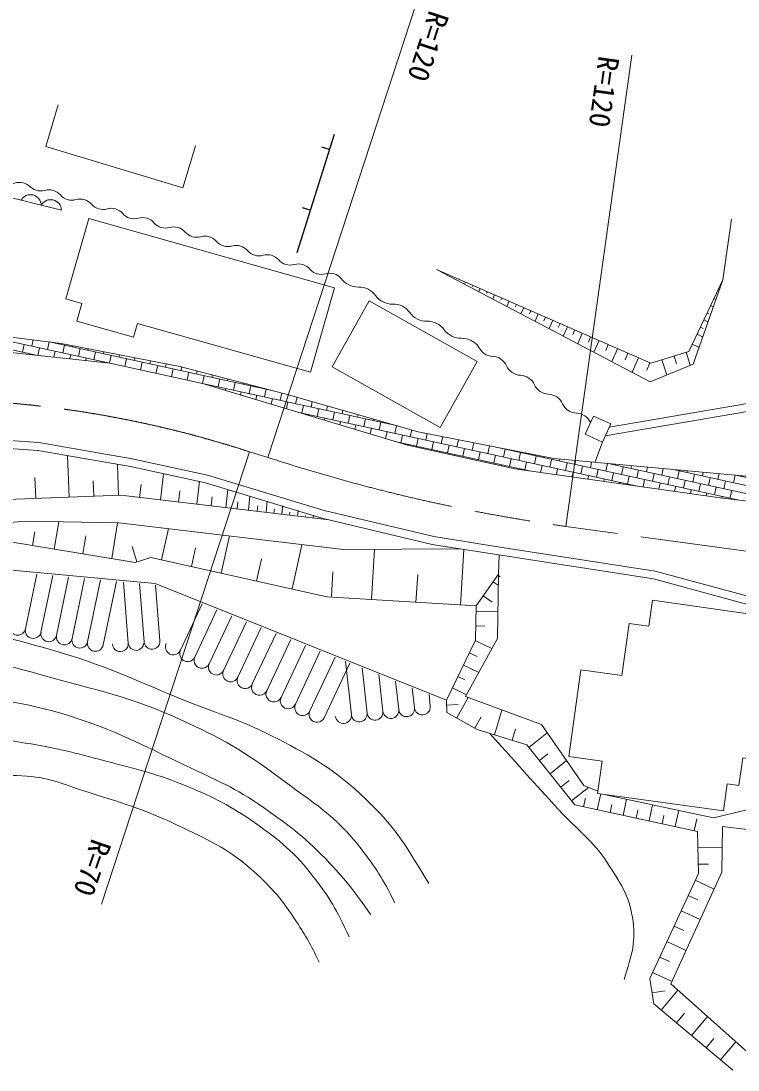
# Model space of a CAD drawing. Units: millimetres, scale not verified. Extents: x 40000 to 680000, y 20000 to 380000.
# Drawn here: x 416659 to 461818, y 276276 to 342392 of the extents above; entities that cross this region are included whole.
import ezdxf
from ezdxf.enums import TextEntityAlignment as Align

# ---------------------------------------------------------------- set-up
doc = ezdxf.new("R2010")
doc.units = ezdxf.units.MM
doc.header["$LTSCALE"] = 1000
doc.linetypes.add('CHAIN', pattern=[18.5, 12, -1.5, 3.5, -1.5])
for name, color, linetype, lineweight in [('M-BGD', 7, 'Continuous', 13), ('M-BMK', 2, 'CHAIN', 13), ('M-STR-HTXT', 7, 'Continuous', 13)]:
    doc.layers.add(name, color=color, linetype=linetype, lineweight=lineweight)
doc.styles.add('ＭＳ ゴシック', font='')
doc.styles.get('ＭＳ ゴシック').set_extended_font_data('MS Gothic')

msp = doc.modelspace()

# ---------------------------------------------------------------- linework, layer by layer
at = {"layer": 'M-BGD'}
for p, q in [((418216, 334480), (419007, 337112)), ((418216, 334480), (426851, 331885)), ((426851, 331885), (427642, 334517)), ((460858, 326083), (461417, 329904)), ((442825, 326735), (456338, 320817)), ((458714, 321563), (460858, 326083)), ((444657, 325933), (444599, 325802)), ((445115, 325732), (445086, 325667)), ((445573, 325532), (445487, 325335)), ((446031, 325331), (445988, 325233)), ((446489, 325131), (446374, 324868)), ((446947, 324930), (446889, 324799)), ((447405, 324729), (447261, 324402)), ((460300, 324906), (460386, 324865)), ((447863, 324529), (447791, 324365)), ((448321, 324328), (448149, 323935)), ((448779, 324128), (448693, 323931)), ((459871, 324003), (460005, 323939)), ((460086, 324454), (460258, 324373)), ((449237, 323927), (449036, 323468)), ((449695, 323727), (449594, 323497)), ((450153, 323526), (449923, 323002)), ((450611, 323325), (450496, 323063)), ((459657, 323551), (459925, 323424)), ((419199, 322075), (412716, 322879)), ((412989, 322845), (422263, 320824)), ((451069, 323125), (450810, 322535)), ((451541, 322918), (451411, 322623)), ((452012, 322712), (451725, 322054)), ((459229, 322647), (459592, 322475)), ((459443, 323099), (459624, 323013)), ((413403, 322243), (417605, 321327)), ((416750, 321513), (416857, 322002)), ((417345, 321895), (417432, 322294)), ((418322, 321683), (418429, 322171)), ((418431, 322171), (432369, 319133)), ((418917, 322065), (418927, 322109)), ((426654, 320618), (419199, 322075)), ((452538, 322481), (452394, 322153)), ((453064, 322251), (452743, 321518)), ((453650, 321994), (453490, 321628)), ((458935, 322028), (459322, 321844)), ((413968, 321720), (422263, 320824)), ((417230, 321368), (417239, 321407)), ((417730, 321314), (417834, 321789)), ((418730, 321206), (418811, 321576)), ((419299, 321470), (419406, 321958)), ((419730, 321097), (419788, 321363)), ((419894, 321852), (419913, 321936)), ((420276, 321257), (420383, 321745)), ((420871, 321639), (420894, 321744)), ((421253, 321044), (421360, 321532)), ((421848, 321426), (421876, 321552)), ((422825, 321213), (422857, 321360)), ((454236, 321738), (453879, 320921)), ((454889, 321452), (454711, 321043)), ((456338, 320817), (458714, 321563)), ((458551, 321512), (458807, 320694)), ((420730, 320989), (420765, 321150)), ((421730, 320881), (421742, 320937)), ((422230, 320831), (422337, 321319)), ((422263, 320824), (428093, 319553)), ((422263, 320824), (428093, 319553)), ((423207, 320618), (423314, 321106)), ((423802, 321000), (423839, 321168)), ((424184, 320405), (424291, 320893)), ((424779, 320787), (424821, 320976)), ((425162, 320192), (425268, 320680)), ((425757, 320574), (425802, 320784)), ((455542, 321166), (455144, 320256)), ((456270, 320847), (456071, 320392)), ((457026, 321033), (457325, 320080)), ((457788, 321272), (457938, 320796)), ((426139, 319979), (426245, 320467)), ((433268, 318899), (426654, 320618)), ((426734, 320361), (426782, 320585)), ((427116, 319766), (427222, 320255)), ((427711, 320148), (427751, 320333)), ((428093, 319553), (428199, 320042)), ((428688, 319935), (428720, 320081)), ((428093, 319553), (441003, 315648)), ((428093, 319553), (440397, 316871)), ((428573, 319408), (428581, 319447)), ((429070, 319340), (429176, 319829)), ((429665, 319722), (429688, 319829)), ((430047, 319127), (430153, 319616)), ((430642, 319509), (430657, 319578)), ((431024, 318914), (431130, 319403)), ((429533, 319117), (429558, 319234)), ((430493, 318827), (430535, 319021)), ((431453, 318537), (431512, 318808)), ((431619, 319296), (431625, 319326)), ((432001, 318701), (432107, 319190)), ((432978, 318488), (433078, 318948)), ((441676, 316508), (433268, 318899)), ((433955, 318275), (434043, 318679)), ((432414, 318246), (432490, 318595)), ((433374, 317956), (433467, 318382)), ((434337, 317680), (434444, 318169)), ((434932, 318062), (435007, 318405)), ((435909, 317849), (435970, 318130)), ((463153, 318407), (453701, 316788)), ((434148, 317722), (455381, 313094)), ((434814, 317520), (434826, 317574)), ((435314, 317467), (435421, 317956)), ((435774, 317230), (435803, 317361)), ((436291, 317254), (436398, 317743)), ((436886, 317636), (436934, 317856)), ((437268, 317041), (437375, 317530)), ((437863, 317424), (437898, 317582)), ((463146, 317899), (453452, 316239)), ((436734, 316939), (436780, 317148)), ((437695, 316649), (437757, 316935)), ((438245, 316829), (438352, 317317)), ((438655, 316358), (438734, 316722)), ((438840, 317211), (438862, 317308)), ((439222, 316616), (439329, 317104)), ((439817, 316998), (439825, 317034)), ((440200, 316403), (440306, 316891)), ((439615, 316068), (439711, 316509)), ((440582, 315808), (440688, 316296)), ((441177, 316190), (441271, 316623)), ((441559, 315595), (441665, 316083)), ((450214, 314807), (441676, 316508)), ((442154, 315977), (442245, 316394)), ((443131, 315764), (443226, 316199)), ((440203, 315890), (448677, 314043)), ((441003, 315648), (447766, 314172)), ((441056, 315637), (441070, 315701)), ((442033, 315423), (442047, 315488)), ((442536, 315382), (442642, 315870)), ((443513, 315169), (443619, 315657)), ((444108, 315551), (444206, 316004)), ((444490, 314956), (444596, 315444)), ((445085, 315338), (445187, 315808)), ((446062, 315125), (446168, 315613)), ((446193, 315608), (461797, 312207)), ((446657, 315507), (446659, 315515)), ((447039, 314912), (447145, 315401)), ((453278, 315852), (452803, 314573)), ((419683, 312378), (419585, 315000)), ((443010, 315210), (443024, 315275)), ((443987, 314997), (444001, 315062)), ((444964, 314784), (444978, 314849)), ((445467, 314743), (445573, 315231)), ((446444, 314530), (446550, 315018)), ((447421, 314317), (447528, 314806)), ((447634, 315294), (447640, 315320)), ((448016, 314699), (448123, 315188)), ((448611, 315081), (448621, 315125)), ((448993, 314486), (449100, 314975)), ((449588, 314868), (449601, 314929)), ((449970, 314273), (450077, 314762)), ((463236, 313630), (450214, 314807)), ((450565, 314655), (450591, 314773)), ((422808, 312495), (422735, 314448)), ((445941, 314571), (445955, 314636)), ((446918, 314357), (446933, 314423)), ((447766, 314172), (460696, 312341)), ((447897, 314154), (447910, 314211)), ((448398, 314104), (448505, 314593)), ((449386, 313943), (449482, 314380)), ((450379, 313802), (450459, 314167)), ((450947, 314060), (451054, 314549)), ((451542, 314442), (451595, 314683)), ((451924, 313847), (452031, 314336)), ((452519, 314229), (452598, 314592)), ((452901, 313634), (453008, 314123)), ((453496, 314016), (453602, 314501)), ((453632, 314498), (467108, 311561)), ((454091, 314398), (454104, 314456)), ((454473, 313803), (454580, 314292)), ((455068, 314185), (455108, 314365)), ((455450, 313590), (455557, 314079)), ((456046, 313973), (456111, 314274)), ((457023, 313760), (457115, 314184)), ((457644, 314136), (472429, 310913)), ((417585, 312300), (417536, 313611)), ((421245, 312436), (421209, 313413)), ((425445, 312206), (425639, 313854)), ((451372, 313662), (451436, 313954)), ((452365, 313521), (452413, 313741)), ((453358, 313380), (453390, 313528)), ((453878, 313421), (453985, 313910)), ((454855, 313208), (454962, 313697)), ((455840, 313029), (455939, 313484)), ((456428, 313377), (456534, 313866)), ((457405, 313165), (457511, 313653)), ((458000, 313547), (458106, 314035)), ((458382, 312952), (458488, 313440)), ((458595, 313929), (458621, 314048)), ((458977, 313334), (459083, 313822)), ((459572, 313716), (459624, 313957)), ((459954, 313121), (460060, 313609)), ((460549, 313503), (460628, 313866)), ((460931, 312908), (461037, 313396)), ((461526, 313290), (461632, 313775)), ((461656, 313773), (468729, 312232)), ((424127, 312361), (424224, 313185)), ((426588, 312072), (426671, 312786)), ((427730, 311938), (427898, 313366)), ((429553, 311724), (429687, 312864)), ((454351, 313240), (454367, 313315)), ((455343, 313099), (455344, 313102)), ((456833, 312888), (456916, 313271)), ((457825, 312748), (457893, 313058)), ((458818, 312607), (458870, 312845)), ((459359, 312739), (459465, 313227)), ((460336, 312526), (460442, 313014)), ((461313, 312313), (461419, 312801)), ((411336, 312068), (422948, 312500)), ((422948, 312500), (436063, 310959)), ((428642, 311831), (428709, 312401)), ((430266, 311640), (430318, 312085)), ((430978, 311556), (431082, 312447)), ((432091, 311426), (432172, 312121)), ((459811, 312466), (459847, 312632)), ((460696, 312341), (470990, 311089)), ((460804, 312328), (460824, 312419)), ((431534, 311491), (431575, 311839)), ((432587, 311367), (432618, 311628)), ((433084, 311309), (433145, 311831)), ((433580, 311251), (433601, 311425)), ((434077, 311192), (434118, 311540)), ((418756, 309111), (419040, 310830)), ((422370, 308513), (422744, 310772)), ((434574, 311134), (434584, 311221)), ((435070, 311076), (435091, 311250)), ((423843, 308269), (411151, 310369)), ((417380, 309338), (417522, 310198)), ((425514, 308426), (425952, 310395)), ((420563, 308812), (420750, 309941)), ((429265, 307590), (429787, 309934)), ((423958, 308305), (423657, 309268)), ((427389, 308008), (427650, 309180)), ((433731, 306595), (434353, 309386)), ((438729, 305932), (438926, 309087)), ((444339, 305583), (444558, 309089)), ((456493, 307231), (446609, 308765)), ((424832, 308578), (423843, 308269)), ((435918, 306107), (424832, 308578)), ((431498, 307092), (431809, 308488)), ((446727, 307528), (446771, 308740)), ((416940, 304076), (417655, 307534)), ((417919, 303874), (418657, 307441)), ((436205, 306089), (436303, 307667)), ((441534, 305758), (441643, 307511)), ((445337, 305521), (446727, 307528)), ((446683, 307465), (446842, 307355)), ((418899, 303671), (419658, 307348)), ((419878, 303469), (420660, 307255)), ((420857, 303266), (421662, 307162)), ((421836, 303064), (422664, 307069)), ((423414, 303185), (423119, 307027)), ((424411, 303262), (424129, 306933)), ((425409, 303339), (425140, 306832)), ((446399, 307054), (446716, 306834)), ((445778, 306157), (446338, 305769)), ((426702, 302731), (428071, 305647)), ((445337, 305521), (435918, 306107)), ((445275, 303359), (445337, 305521)), ((427607, 302306), (429001, 305274)), ((428512, 301881), (429931, 304902)), ((445328, 305204), (446691, 305165)), ((429418, 301456), (430861, 304529)), ((430323, 301031), (431790, 304157)), ((445302, 304276), (445882, 304259)), ((431228, 300606), (432720, 303784)), ((432133, 300181), (433650, 303412)), ((433038, 299756), (434580, 303039)), ((443453, 299591), (445275, 303359)), ((445270, 303348), (446316, 302843)), ((433944, 299331), (435510, 302667)), ((434849, 298906), (436440, 302294)), ((444895, 302573), (445380, 302339)), ((435754, 298481), (437369, 301921)), ((437465, 298667), (437098, 302043)), ((438460, 298775), (438150, 301621)), ((444521, 301798), (445489, 301330)), ((439454, 298884), (439202, 301200)), ((444174, 301080), (444622, 300863)), ((440448, 298992), (440253, 300778)), ((441442, 299100), (441305, 300357)), ((443826, 300362), (444724, 299928)), ((442436, 299208), (442357, 299936)), ((443484, 298819), (443453, 299591)), ((444110, 298466), (444831, 299744)), ((443466, 299274), (444199, 299304)), ((446473, 297409), (446950, 298964)), ((445399, 297738), (443484, 298819)), ((445243, 297826), (445643, 298535)), ((448518, 296781), (445399, 297738)), ((447598, 297063), (447814, 297767)), ((448652, 296613), (449803, 297530)), ((451544, 292983), (448518, 296781)), ((449315, 295780), (449836, 296195)), ((449979, 294948), (451019, 295777)), ((450658, 294095), (451191, 294520)), ((451337, 293243), (452402, 294092)), ((452956, 292678), (453174, 293684)), ((459265, 291315), (451544, 292983)), ((452088, 292865), (452205, 293408)), ((453769, 292502), (453878, 293010)), ((454581, 292327), (454800, 293342)), ((456216, 291974), (456436, 292995)), ((455398, 292150), (455509, 292661)), ((457038, 291796), (457149, 292310)), ((457860, 291618), (458083, 292646)), ((459063, 291359), (459225, 292110)), ((460840, 291624), (466769, 290883)), ((459327, 288659), (459265, 291315)), ((459289, 290292), (460826, 290328)), ((459313, 289242), (459969, 289257)), ((456269, 282050), (459327, 288659)), ((459130, 288235), (460322, 287684)), ((458686, 287274), (459287, 286996)), ((458241, 286312), (459443, 285756)), ((457792, 285343), (458398, 285062)), ((457344, 284373), (458556, 283812)), ((456891, 283395), (457503, 283112)), ((456439, 282417), (457661, 281851)), ((456516, 280445), (456269, 282050)), ((456408, 281148), (457221, 281274)), ((456979, 280056), (458037, 281317)), ((461488, 276276), (456516, 280445)), ((457939, 279252), (458441, 279852)), ((458898, 278448), (459903, 279647)), ((459810, 277683), (460288, 278253)), ((460722, 276918), (461678, 278058))]:
    msp.add_line(p, q, dxfattribs=at)
at = {"layer": 'M-BGD', "lineweight": 25}
for p, q in [((436382, 335235), (434023, 327780)), ((436081, 334282), (435604, 334433)), ((434874, 330468), (434397, 330619))]:
    msp.add_line(p, q, dxfattribs=at)
at = {"layer": 'M-BGD'}
for points in [[(419207, 330470), (415385, 331413), (412412, 331272), (408779, 330281)], [(442825, 326735), (456291, 319652), (458994, 320771), (460858, 326083)], [(465554, 305290), (456597, 307721), (446686, 309259), (442659, 309895), (435748, 311549), (428415, 313766), (423656, 314794), (417784, 315823), (411678, 316253), (406785, 315996), (401562, 315610), (397137, 314923), (389740, 313255), (384384, 311810), (378468, 310796), (375745, 310464)], [(446609, 308765), (442562, 309404), (435617, 311066), (428289, 313281), (423560, 314304), (417723, 315326), (411673, 315752), (406817, 315497), (401619, 315113), (397231, 314431), (389860, 312770), (384492, 311321), (378527, 310299), (375792, 309966)], [(444306, 309129), (436968, 309072), (422824, 310771), (416957, 310863), (411151, 310369)], [(408156, 310740), (412479, 308115), (425110, 306941), (443453, 299591)], [(446727, 307528), (446665, 303482), (444658, 299807), (449444, 298047), (452100, 294218), (452991, 293847)], [(502335, 300926), (500248, 301139), (489554, 300841), (481544, 301608), (465440, 304803), (456493, 307231)], [(453486, 293641), (453583, 293600), (460284, 292180), (462291, 292643), (471031, 293940), (474428, 292334), (478628, 286343), (478628, 283718), (477917, 280970)], [(462600, 277233), (457597, 281711), (460809, 288752), (460840, 291624)]]:
    msp.add_lwpolyline(points, dxfattribs=at)
for points in [[(420924, 329950), (436394, 325570), (434888, 320251), (423999, 323334), (423752, 322461), (420178, 323473), (420495, 324591), (419487, 324876)], [(436254, 320584), (443058, 316763), (445394, 320924), (438591, 324745)], [(452709, 317494), (453798, 317002), (453278, 315852), (452189, 316345)], [(465101, 304640), (463850, 295715), (462120, 295957), (461876, 294213), (461143, 294316), (460903, 292601), (452972, 293713), (453257, 295743), (451157, 296037), (451922, 301498), (454493, 301137), (454953, 304417), (456195, 304243), (456426, 305891)]]:
    msp.add_lwpolyline(points, close=True, dxfattribs=at)
for centre, radius, start, end in [((416563, 331230), 988, 52.01057, 115.97142), ((417891, 332631), 951, 220.81697, 286.05831), ((417253, 330766), 680, 1.51177, 150.74886), ((418418, 330803), 951, 40.81697, 106.05831), ((419857, 332046), 951, 220.81697, 286.05831), ((418527, 330452), 680, 1.51177, 150.74886), ((420383, 330219), 951, 40.81697, 106.05831), ((421822, 331462), 951, 220.81697, 286.05831), ((422348, 329634), 951, 40.81697, 106.05831), ((423788, 330877), 951, 220.81697, 286.05831), ((424314, 329050), 951, 40.81697, 106.05831), ((425753, 330293), 951, 220.81697, 286.05831), ((426279, 328465), 951, 40.81697, 106.05831), ((427718, 329708), 951, 220.81697, 286.05831), ((428245, 327881), 951, 40.81697, 106.05831), ((429684, 329124), 951, 220.81697, 286.05831), ((430210, 327296), 951, 40.81697, 106.05831), ((431649, 328539), 951, 220.81697, 286.05831), ((432175, 326712), 951, 40.81697, 106.05831), ((433615, 327955), 951, 220.81697, 286.05831), ((434141, 326127), 951, 40.81697, 106.05831), ((435580, 327370), 951, 220.81697, 286.05831), ((436106, 325543), 951, 40.81697, 106.05831), ((437876, 326918), 1293, 215.65932, 271.40414), ((437940, 324333), 1293, 35.65932, 91.40414), ((440041, 325840), 1293, 215.65932, 271.40414), ((440104, 323255), 1293, 35.65932, 91.40414), ((442205, 324763), 1293, 215.65932, 271.40414), ((442269, 322178), 1293, 35.65932, 91.40414), ((444370, 323685), 1293, 215.65932, 271.40414), ((444433, 321100), 1293, 35.65932, 91.40414), ((446410, 322272), 1017, 204.32132, 267.35929), ((446316, 320241), 1017, 24.32132, 87.35929), ((448169, 321079), 1017, 204.32132, 267.35929), ((448076, 319047), 1017, 24.32132, 87.35929), ((449929, 319885), 1017, 204.32132, 267.35929), ((449835, 317853), 1017, 24.32132, 87.35929), ((451688, 318691), 1017, 204.32132, 267.35929), ((451594, 316660), 1017, 24.32132, 87.35929), ((416450, 304177), 500, 168.32122, 348.32122), ((417430, 303975), 500, 168.32122, 348.32122), ((418409, 303772), 500, 168.32122, 348.32122), ((419388, 303570), 500, 168.32122, 348.32122), ((420367, 303368), 500, 168.32122, 348.32122), ((421347, 303165), 500, 168.32122, 348.32122), ((422916, 303147), 500, 184.39871, 4.39871), ((423913, 303224), 500, 184.39871, 4.39871), ((424910, 303300), 500, 184.39871, 4.39871), ((426250, 302944), 500, 154.84688, 334.84688), ((427155, 302519), 500, 154.84688, 334.84688), ((428060, 302094), 500, 154.84688, 334.84688), ((428965, 301669), 500, 154.84688, 334.84688), ((429870, 301244), 500, 154.84688, 334.84688), ((430775, 300819), 500, 154.84688, 334.84688), ((431681, 300394), 500, 154.84688, 334.84688), ((432586, 299969), 500, 154.84688, 334.84688), ((433491, 299544), 500, 154.84688, 334.84688), ((434396, 299118), 500, 154.84688, 334.84688), ((435301, 298693), 500, 154.84688, 334.84688), ((438957, 298829), 500, 186.21095, 6.21095), ((439951, 298938), 500, 186.21095, 6.21095), ((440945, 299046), 500, 186.21095, 6.21095), ((441939, 299154), 500, 186.21095, 6.21095), ((436968, 298613), 500, 186.21095, 6.21095), ((437962, 298721), 500, 186.21095, 6.21095)]:
    msp.add_arc(centre, radius, start, end, dxfattribs=at)
for points, knots in [([(394101, 305887), (398207, 305694), (399312, 305642), (402642, 305356), (406014, 305067), (407916, 304968), (411254, 304410), (414341, 303893), (416059, 303494), (419062, 302612), (422368, 301640), (424090, 300708), (427295, 299441), (429300, 298649), (430486, 298340), (432405, 297359), (434747, 296162), (436097, 295444), (438036, 293668), (440078, 291798), (440716, 290712), (442342, 288038)], [0, 0, 0, 0, 1, 1, 1, 2, 2, 2, 3, 3, 3, 4, 4, 4, 5, 5, 5, 6, 6, 6, 7, 7, 7, 7]), ([(392231, 303944), (395089, 304187), (395949, 304210), (398336, 304220), (402137, 304237), (404284, 304066), (408036, 303463), (412007, 302826), (414194, 302224), (418068, 301145), (421491, 300191), (423494, 299828), (426727, 298353), (429282, 297187), (430681, 296396), (432926, 294709), (435062, 293104), (436463, 292339), (438084, 290214), (439035, 288966), (439408, 288411), (440213, 286807)], [0, 0, 0, 0, 1, 1, 1, 2, 2, 2, 3, 3, 3, 4, 4, 4, 5, 5, 5, 6, 6, 6, 7, 7, 7, 7]), ([(406295, 299699), (407297, 300174), (407760, 300290), (408746, 300482), (410738, 300870), (411908, 300231), (413904, 299867), (416194, 299450), (417504, 299288), (419724, 298590), (422678, 297660), (424217, 296802), (427011, 295467), (428981, 294525), (430150, 294077), (431932, 292817), (433667, 291590), (434645, 290868), (436096, 289315), (437210, 288123), (437601, 287621), (438699, 286050)], [0, 0, 0, 0, 1, 1, 1, 2, 2, 2, 3, 3, 3, 4, 4, 4, 5, 5, 5, 6, 6, 6, 7, 7, 7, 7]), ([(377453, 292258), (378927, 292339), (381068, 292457), (383384, 292391), (385822, 292321), (387207, 292193), (389630, 292485), (391865, 292755), (393092, 293112), (395260, 293716), (397676, 294389), (398985, 294914), (401365, 295703), (403012, 296249), (403881, 296747), (405576, 297123), (407355, 297518), (408390, 297630), (410213, 297643), (412854, 297662), (414325, 297306), (416932, 296886), (418933, 296564), (420035, 296265), (421995, 295750), (424037, 295215), (425205, 294954), (427153, 294142), (428878, 293422), (429831, 292939), (431364, 291870), (432995, 290733), (433881, 289984), (435103, 288416), (436147, 287076), (436488, 286435), (437326, 284678)], [0, 0, 0, 0, 1, 1, 1, 2, 2, 2, 3, 3, 3, 4, 4, 4, 5, 5, 5, 6, 6, 6, 7, 7, 7, 8, 8, 8, 9, 9, 9, 10, 10, 10, 11, 11, 11, 12, 12, 12, 12]), ([(446171, 297501), (448285, 295149), (448818, 294552), (450528, 292675), (451726, 291359), (452641, 290811), (453604, 289315), (454397, 288084), (454928, 287353), (455166, 285908), (455416, 284381), (455138, 283556), (454645, 281981)], [0, 0, 0, 0, 1, 1, 1, 2, 2, 2, 3, 3, 3, 4, 4, 4, 4]), ([(377753, 289059), (378981, 289240), (380829, 289512), (382816, 289552), (384685, 289589), (385733, 289663), (387595, 289836), (389875, 290047), (391139, 290289), (393415, 290545), (395391, 290768), (396525, 290694), (398478, 291066), (400329, 291418), (401307, 291862), (403115, 292391), (405041, 292953), (406079, 293421), (408036, 293858), (409769, 294244), (410766, 294340), (412532, 294520), (414282, 294699), (415273, 294942), (417027, 294804), (418609, 294680), (419440, 294239), (420954, 293763), (423309, 293023), (424648, 292615), (426869, 291539), (428706, 290649), (429803, 290164), (431317, 288795), (432523, 287704), (433124, 286985), (434014, 285624), (434639, 284669), (434857, 284281), (435434, 283069)], [0, 0, 0, 0, 1, 1, 1, 2, 2, 2, 3, 3, 3, 4, 4, 4, 5, 5, 5, 6, 6, 6, 7, 7, 7, 8, 8, 8, 9, 9, 9, 10, 10, 10, 11, 11, 11, 12, 12, 12, 13, 13, 13, 13])]:
    msp.add_open_spline(points, degree=3, knots=knots, dxfattribs=at)
at = {"layer": 'M-BMK'}
for p, q in [((432197, 314890), (431052, 315238)), ((504249, 303199), (450980, 310536))]:
    msp.add_line(p, q, dxfattribs=at)
for centre, radius, start, end in [((410200, 251412), 67146, 71.90706, 104.87153), ((466076, 418369), 108884, 251.8712, 262.03062)]:
    msp.add_arc(centre, radius, start, end, dxfattribs=at)
at = {"layer": 'M-STR-HTXT'}
for p, q in [((432197, 314890), (441531, 343401)), ((450980, 310536), (455140, 340247)), ((431052, 315238), (421735, 286721))]:
    msp.add_line(p, q, dxfattribs=at)

# ---------------------------------------------------------------- texts
at = {"layer": 'M-STR-HTXT', "style": 'ＭＳ ゴシック'}
for rotation, p in [(251.871, (442007, 343245)), (262.031, (452653, 340294))]:
    msp.add_text('R=120', height=1320, rotation=rotation, dxfattribs=at).set_placement(p, align=Align.BOTTOM_LEFT)
msp.add_text('R=70', height=1320, rotation=250.802, dxfattribs=at).set_placement((419570, 287663), align=Align.BOTTOM_RIGHT)

doc.saveas('drawing.dxf')
